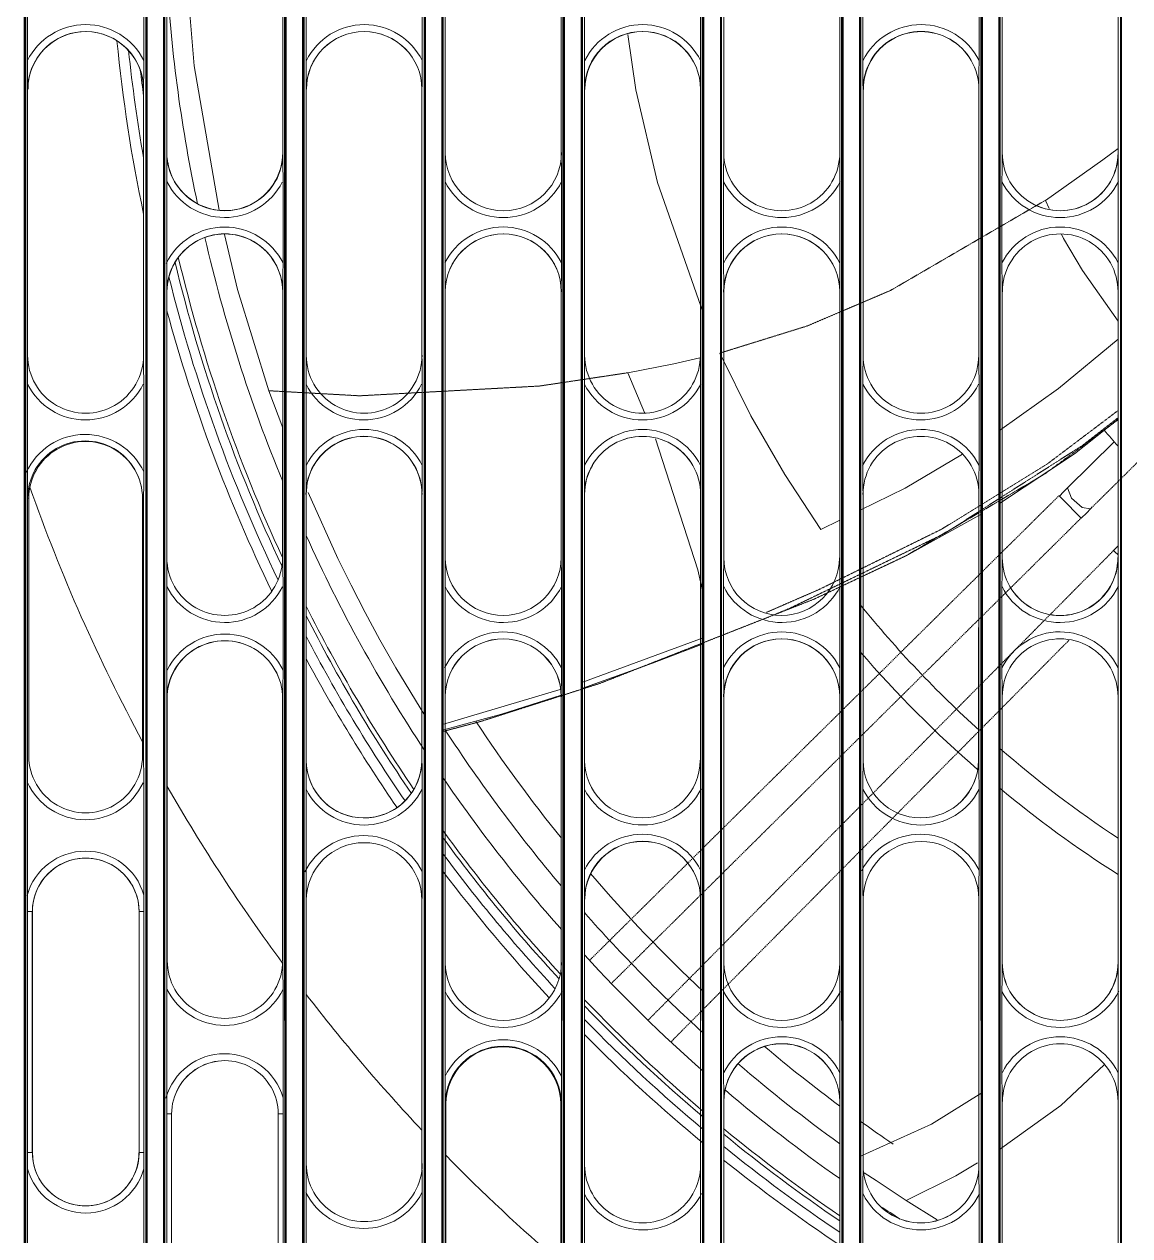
# Model space of a CAD drawing. Extents: x 43000 to 200282, y 3579 to 63943.
# Drawn here: x 113196.4 to 113545.5, y 34085.6 to 34468.3 of the extents above; entities that cross this region are included whole.
import ezdxf

# ---------------------------------------------------------------- set-up
doc = ezdxf.new("R2010")
doc.units = 0
doc.header["$MEASUREMENT"] = 0
doc.linetypes.add('PDF_IMPORT', pattern=[1, 0.8, -0.2])
doc.layers.get('0').update_dxf_attribs({"linetype": 'CONTINUOUS'})
doc.layers.add('PDF5_Geometry', color=7, linetype='CONTINUOUS')

# ---------------------------------------------------------------- blocks, each defined once
blk = doc.blocks.new('pohlad vonkajšia')
at = {"layer": 'PDF5_Geometry', "lineweight": 13}
for points in [[(16082.73, 2749.99), (16082.73, 2113.05), (16063.34, 2113.05), (16063.34, 2749.99)], [(16063.47, 2749.99), (16063.47, 2113.15), (16063.34, 2113.05)], [(16063.57, 2749.99), (16063.57, 2113.41), (16082.53, 2113.41)], [(16082.22, 2437.06), (16082.22, 2424.21), (16082.22, 2422.41), (16082.19, 2420.27), (16082.19, 2419.75), (16082.19, 2419.65), (16082.19, 2377.66), (16082.19, 2376.64), (16082.19, 2375.62), (16082.22, 2373.55), (16082.22, 2373.1), (16082.22, 2359.22), (16082.22, 2359.18), (16082.22, 2357.26), (16082.19, 2355.06), (16082.19, 2314.37), (16082.22, 2310.73), (16082.22, 2310.19), (16082.22, 2292.4), (16082.22, 2292.01), (16082.22, 2289.8), (16082.22, 2251.73), (16082.22, 2250.52), (16082.22, 2249.15), (16082.22, 2123.41)], [(16082.53, 2113.41), (16082.53, 2749.99)], [(16082.64, 2749.99), (16082.64, 2113.15), (16082.73, 2113.05)], [(16104.71, 2749.99), (16104.71, 2113.05), (16085.34, 2113.05), (16085.34, 2749.99)], [(16085.34, 2113.05), (16085.41, 2113.15), (16085.41, 2749.99)], [(16085.52, 2749.99), (16085.52, 2113.41)], [(16085.86, 2219.77), (16085.86, 2257.84), (16085.86, 2259), (16085.86, 2260.4), (16085.86, 2277.57), (16085.86, 2277.86), (16085.86, 2280.17), (16085.86, 2282.04), (16085.86, 2323.42), (16085.86, 2325.43), (16085.86, 2327.41), (16085.86, 2327.93), (16085.86, 2341.14), (16085.86, 2342.92), (16085.86, 2345.05), (16085.86, 2345.57), (16085.86, 2345.7), (16085.86, 2387.67), (16085.86, 2388.71), (16085.86, 2392.09), (16085.86, 2392.23), (16085.86, 2405.07), (16085.86, 2406.87), (16085.86, 2408.99), (16085.86, 2409.51), (16085.86, 2409.65), (16085.86, 2451.62)], [(16104.15, 2451.62), (16104.15, 2409.65), (16104.19, 2408.63), (16104.19, 2407.59), (16104.2, 2405.52), (16104.2, 2405.07), (16104.2, 2392.23), (16104.19, 2390.44), (16104.19, 2388.31), (16104.19, 2387.79), (16104.15, 2387.67), (16104.15, 2345.7), (16104.19, 2344.67), (16104.19, 2343.65), (16104.2, 2341.6), (16104.2, 2341.14), (16104.2, 2327.93), (16104.2, 2327.61), (16104.19, 2325.31), (16104.19, 2323.42), (16104.19, 2282.04), (16104.19, 2280.04), (16104.2, 2278.08), (16104.2, 2277.57), (16104.2, 2260.4), (16104.2, 2260.02), (16104.2, 2257.84), (16104.2, 2219.77)], [(16104.5, 2113.41), (16104.4, 2750.09)], [(16104.71, 2113.05), (16104.6, 2113.15), (16104.6, 2749.99)], [(16126.67, 2749.99), (16126.67, 2113.05), (16107.29, 2113.05), (16107.29, 2749.99)], [(16107.29, 2113.05), (16107.41, 2113.15), (16107.41, 2749.99)], [(16107.83, 2227.79), (16107.83, 2245.44), (16107.83, 2246.95), (16107.83, 2249.43), (16107.83, 2250), (16107.83, 2291.54), (16107.83, 2293.57), (16107.83, 2295.61), (16107.83, 2296.11), (16107.83, 2309.15), (16107.83, 2310.97), (16107.83, 2313.07), (16107.86, 2313.59), (16107.86, 2313.71), (16107.86, 2355.68), (16107.83, 2356.72), (16107.83, 2360.12), (16107.83, 2360.26), (16107.83, 2373.1), (16107.83, 2374.91), (16107.83, 2377.02), (16107.86, 2377.54), (16107.86, 2377.66), (16107.86, 2419.65), (16107.83, 2420.69), (16107.83, 2424.07), (16107.83, 2424.21), (16107.83, 2437.06)], [(16126.17, 2437.06), (16126.17, 2424.21), (16126.17, 2422.41), (16126.17, 2420.27), (16126.13, 2419.75), (16126.13, 2419.65), (16126.13, 2377.66), (16126.17, 2376.64), (16126.17, 2375.62), (16126.17, 2373.55), (16126.17, 2373.1), (16126.17, 2360.26), (16126.17, 2358.45), (16126.17, 2356.34), (16126.13, 2355.82), (16126.13, 2355.68), (16126.13, 2313.71), (16126.17, 2312.72), (16126.17, 2311.7), (16126.17, 2309.62), (16126.17, 2309.15), (16126.17, 2296.11), (16126.17, 2294.59), (16126.17, 2292.09), (16126.13, 2291.54), (16126.13, 2250), (16126.17, 2247.95), (16126.17, 2245.93), (16126.17, 2245.44), (16126.17, 2227.79)], [(16126.48, 2113.41), (16126.48, 2749.99)], [(16107.52, 2749.99), (16107.52, 2113.41)], [(16126.59, 2749.99), (16126.59, 2113.15), (16126.67, 2113.05)], [(16148.65, 2749.99), (16148.65, 2113.05), (16129.29, 2113.05), (16129.29, 2749.99)], [(16129.39, 2749.99), (16129.39, 2113.15), (16129.29, 2113.05)], [(16129.5, 2749.99), (16129.5, 2113.41)], [(16148.13, 2451.62), (16148.13, 2409.65), (16148.13, 2408.63), (16148.15, 2407.59), (16148.15, 2405.52), (16148.15, 2405.07), (16148.15, 2392.23), (16148.15, 2390.44), (16148.13, 2388.31), (16148.13, 2387.79), (16148.13, 2387.67), (16148.13, 2345.7), (16148.13, 2344.67), (16148.15, 2343.65), (16148.15, 2341.6), (16148.15, 2341.14), (16148.15, 2328.31), (16148.15, 2326.47), (16148.13, 2324.39), (16148.13, 2323.87), (16148.13, 2323.71), (16148.13, 2281.76), (16148.13, 2280.75), (16148.15, 2279.71), (16148.15, 2277.65), (16148.15, 2277.17), (16148.15, 2263.8), (16148.15, 2261.18), (16148.15, 2259.4), (16148.15, 2218.21)], [(16148.45, 2113.41), (16148.34, 2750.09)], [(16148.55, 2749.99), (16148.55, 2113.15), (16148.65, 2113.05)], [(16170.64, 2749.99), (16170.64, 2113.05), (16151.27, 2113.05), (16151.27, 2749.99)], [(16151.27, 2113.05), (16151.38, 2113.15), (16151.38, 2749.99)], [(16151.48, 2749.99), (16151.48, 2113.41), (16170.43, 2113.41)], [(16170.12, 2437.06), (16170.12, 2424.21), (16170.12, 2422.41), (16170.12, 2420.27), (16170.12, 2419.75), (16170.12, 2419.65), (16170.12, 2377.66), (16170.12, 2376.64), (16170.12, 2375.62), (16170.12, 2373.55), (16170.12, 2373.1), (16170.12, 2360.26), (16170.12, 2358.45), (16170.12, 2356.34), (16170.12, 2355.82), (16170.12, 2355.68), (16170.12, 2313.71), (16170.12, 2312.72), (16170.12, 2311.7), (16170.12, 2309.62), (16170.12, 2309.15), (16170.12, 2296.32), (16170.12, 2294.5), (16170.12, 2292.4), (16170.12, 2291.88), (16170.12, 2291.76), (16170.12, 2249.79), (16170.12, 2248.77), (16170.12, 2247.75), (16170.12, 2245.68), (16170.12, 2245.2), (16170.12, 2230.95)], [(16170.43, 2113.41), (16170.32, 2750.09)], [(16170.64, 2113.05), (16170.53, 2113.15), (16170.53, 2749.99)], [(16192.64, 2749.99), (16192.64, 2113.05), (16173.24, 2113.05), (16173.24, 2749.99)], [(16173.34, 2749.99), (16173.34, 2113.15), (16173.24, 2113.05)], [(16173.44, 2749.99), (16173.44, 2113.41), (16192.43, 2113.41)], [(16192.1, 2451.62), (16192.1, 2409.65), (16192.1, 2408.63), (16192.1, 2407.59), (16192.1, 2405.52), (16192.1, 2405.07), (16192.1, 2392.23), (16192.1, 2390.44), (16192.1, 2388.31), (16192.1, 2387.79), (16192.1, 2387.67), (16192.1, 2345.7), (16192.1, 2344.67), (16192.1, 2343.65), (16192.1, 2341.6), (16192.1, 2341.14), (16192.1, 2328.31), (16192.1, 2326.47), (16192.1, 2324.39), (16192.1, 2323.87), (16192.1, 2323.71), (16192.1, 2281.76), (16192.1, 2280.75), (16192.1, 2279.71), (16192.1, 2277.65), (16192.1, 2277.17), (16192.1, 2264.35), (16192.1, 2262.53), (16192.1, 2260.44), (16192.1, 2259.92), (16192.1, 2259.78), (16192.1, 2217.82)], [(16192.43, 2113.41), (16192.31, 2750.09)], [(16192.53, 2749.99), (16192.53, 2113.15), (16192.64, 2113.05)], [(16214.62, 2749.99), (16214.62, 2113.05), (16195.22, 2113.05), (16195.22, 2749.99)], [(16195.22, 2113.05), (16195.32, 2113.15), (16195.32, 2749.99)], [(16195.41, 2749.99), (16195.41, 2113.41), (16214.41, 2113.41)], [(16214.1, 2437.06), (16214.1, 2424.21), (16214.06, 2422.41), (16214.06, 2420.27), (16214.06, 2419.75), (16214.06, 2419.65), (16214.06, 2377.66), (16214.06, 2376.64), (16214.06, 2375.62), (16214.1, 2373.55), (16214.1, 2373.1), (16214.1, 2360.26), (16214.06, 2358.45), (16214.06, 2356.34), (16214.06, 2355.82), (16214.06, 2355.68), (16214.06, 2313.71), (16214.06, 2312.72), (16214.06, 2311.7), (16214.1, 2309.62), (16214.1, 2309.15), (16214.1, 2296.32), (16214.06, 2294.5), (16214.06, 2292.4), (16214.06, 2291.88), (16214.06, 2291.76), (16214.06, 2249.79), (16214.06, 2248.77), (16214.06, 2247.75), (16214.1, 2245.68), (16214.1, 2245.2), (16214.1, 2232.37)], [(16214.41, 2113.41), (16214.31, 2750.09)], [(16214.51, 2749.99), (16214.51, 2113.15), (16214.62, 2113.05)], [(16236.58, 2749.99), (16236.58, 2113.05), (16217.18, 2113.05), (16217.18, 2749.99)], [(16217.18, 2113.05), (16217.29, 2113.15), (16217.29, 2749.99)], [(16217.39, 2749.99), (16217.39, 2113.41), (16236.39, 2113.41)], [(16236.39, 2749.99), (16236.39, 2113.41)], [(16236.03, 2217.82), (16236.03, 2259.78), (16236.03, 2259.92), (16236.05, 2260.44), (16236.05, 2262.53), (16236.05, 2264.35), (16236.05, 2277.17), (16236.05, 2277.65), (16236.05, 2279.71), (16236.05, 2280.75), (16236.03, 2281.76), (16236.03, 2323.71), (16236.03, 2323.87), (16236.05, 2324.39), (16236.05, 2326.47), (16236.05, 2328.31), (16236.05, 2341.14), (16236.05, 2341.6), (16236.05, 2343.65), (16236.05, 2344.67), (16236.03, 2345.7), (16236.03, 2387.67), (16236.03, 2387.79), (16236.05, 2388.31), (16236.05, 2390.44), (16236.05, 2392.23), (16236.05, 2405.07), (16236.05, 2405.52), (16236.05, 2407.59), (16236.05, 2408.63), (16236.03, 2409.65), (16236.03, 2451.62)], [(16217.74, 2451.62), (16217.74, 2409.65), (16217.74, 2409.51), (16217.74, 2408.99), (16217.74, 2406.87), (16217.7, 2405.07), (16217.7, 2392.23), (16217.7, 2392.09), (16217.74, 2388.71), (16217.74, 2387.67), (16217.74, 2345.7), (16217.74, 2345.57), (16217.74, 2345.05), (16217.74, 2342.92), (16217.7, 2341.14), (16217.7, 2328.31), (16217.7, 2328.13), (16217.74, 2324.75), (16217.74, 2323.71), (16217.74, 2281.76), (16217.74, 2281.6), (16217.74, 2281.08), (16217.74, 2279), (16217.7, 2277.17), (16217.7, 2264.35), (16217.7, 2264.18), (16217.74, 2260.82), (16217.74, 2259.78), (16217.74, 2217.82)], [(16236.5, 2749.99), (16236.5, 2113.15), (16236.58, 2113.05)], [(16195.76, 2437.06), (16195.76, 2424.21), (16195.76, 2424.07), (16195.76, 2420.69), (16195.77, 2419.65), (16195.77, 2377.66), (16195.77, 2377.54), (16195.77, 2377.02), (16195.76, 2374.91), (16195.76, 2373.1), (16195.76, 2360.26), (16195.76, 2360.12), (16195.76, 2356.72), (16195.77, 2355.68), (16195.77, 2313.71), (16195.77, 2313.59), (16195.77, 2313.07), (16195.76, 2310.97), (16195.76, 2309.15), (16195.76, 2296.32), (16195.76, 2296.17), (16195.76, 2292.8), (16195.77, 2291.76), (16195.77, 2249.79), (16195.77, 2249.64), (16195.77, 2249.12), (16195.76, 2247.02), (16195.76, 2245.2), (16195.76, 2232.37)], [(16173.79, 2217.82), (16173.79, 2259.78), (16173.79, 2260.82), (16173.76, 2264.18), (16173.76, 2264.35), (16173.76, 2277.17), (16173.76, 2279), (16173.79, 2281.08), (16173.79, 2281.6), (16173.79, 2281.76), (16173.79, 2323.71), (16173.79, 2324.75), (16173.76, 2328.13), (16173.76, 2328.31), (16173.76, 2341.14), (16173.76, 2342.92), (16173.79, 2345.05), (16173.79, 2345.57), (16173.79, 2345.7), (16173.79, 2387.67), (16173.79, 2388.71), (16173.76, 2392.09), (16173.76, 2392.23), (16173.76, 2405.07), (16173.76, 2406.87), (16173.79, 2408.99), (16173.79, 2409.51), (16173.79, 2409.65), (16173.79, 2451.62)], [(16129.81, 2451.62), (16129.81, 2409.65), (16129.81, 2409.51), (16129.81, 2408.99), (16129.79, 2406.87), (16129.79, 2405.07), (16129.79, 2392.23), (16129.79, 2392.09), (16129.81, 2388.71), (16129.81, 2387.67), (16129.81, 2345.7), (16129.81, 2345.57), (16129.81, 2345.05), (16129.79, 2342.92), (16129.79, 2341.14), (16129.79, 2328.31), (16129.79, 2328.13), (16129.81, 2324.75), (16129.81, 2323.71), (16129.81, 2281.76), (16129.81, 2281.6), (16129.81, 2281.08), (16129.79, 2279), (16129.79, 2277.17), (16129.79, 2263.8), (16129.79, 2263.25), (16129.81, 2261.34), (16129.81, 2259.4), (16129.81, 2218.21)], [(16151.77, 2437.06), (16151.77, 2424.21), (16151.77, 2424.07), (16151.81, 2420.69), (16151.81, 2419.65), (16151.81, 2377.66), (16151.81, 2377.54), (16151.81, 2377.02), (16151.77, 2374.91), (16151.77, 2373.1), (16151.77, 2360.26), (16151.77, 2360.12), (16151.81, 2356.72), (16151.81, 2355.68), (16151.81, 2313.71), (16151.81, 2313.59), (16151.81, 2313.07), (16151.77, 2310.97), (16151.77, 2309.15), (16151.77, 2296.32), (16151.77, 2296.17), (16151.81, 2292.8), (16151.81, 2291.76), (16151.81, 2249.79), (16151.81, 2249.64), (16151.81, 2249.12), (16151.77, 2247.02), (16151.77, 2245.2), (16151.77, 2230.95)], [(16063.88, 2437.06), (16063.88, 2424.21), (16063.88, 2424.07), (16063.88, 2420.69), (16063.88, 2419.65), (16063.88, 2377.66), (16063.88, 2377.54), (16063.88, 2377.02), (16063.88, 2374.91), (16063.88, 2373.1), (16063.88, 2359.22), (16063.88, 2358.68), (16063.88, 2355.06), (16063.88, 2314.37), (16063.88, 2312.15), (16063.88, 2310.24), (16063.88, 2310.19), (16063.88, 2292.4), (16063.88, 2291), (16063.88, 2289.8), (16063.88, 2251.73), (16063.88, 2249.52), (16063.88, 2249.15), (16063.88, 2123.41)], [(16088.41, 2457.81), (16088.62, 2441.72), (16090.15, 2423.36), (16094.12, 2400.56)], [(16158.62, 2428.32), (16159.89, 2419.55), (16163.32, 2404.92), (16170.53, 2384.35)], [(16225.16, 2400.84), (16224.55, 2402.12), (16233.65, 2408.52), (16236.03, 2410.29)], [(16094.98, 2396.75), (16097.01, 2388.06), (16101.97, 2372.05), (16104.15, 2366.19)], [(16227.12, 2396.78), (16227.43, 2396.09), (16230.43, 2391.06), (16236.03, 2383.05)], [(16236.03, 2380.18), (16226.65, 2372.39), (16217.29, 2365.77)], [(16170.01, 2377.26), (16165.92, 2376.31), (16158.64, 2374.89), (16161.26, 2368.61)], [(16192.1, 2351.59), (16189.12, 2350.13), (16183.43, 2358.8), (16178.07, 2368.09), (16173.15, 2377.99)], [(16217.29, 2354.26), (16229.13, 2362.11), (16236.03, 2367.54)], [(16170.53, 2339.97), (16169.7, 2343.77), (16163.01, 2364.44)], [(16235.42, 2364), (16228.07, 2356.7), (16227.43, 2356.1), (16226.77, 2355.4)], [(16211.45, 2362.01), (16202.41, 2356.69), (16195.32, 2353.2)], [(16108.19, 2355.98), (16112.86, 2345.57), (16114.94, 2341.34), (16117.15, 2337.04), (16119.48, 2332.71), (16122.03, 2328.27), (16126.59, 2320.77)], [(16226.72, 2355.49), (16226.72, 2355.47), (16226.77, 2355.4), (16227.88, 2354.31), (16229.47, 2352.68), (16230.2, 2351.95), (16231.09, 2352.79), (16231.69, 2353.41), (16230.34, 2353.6), (16228.68, 2355.09), (16228.07, 2356.7)], [(16231.69, 2353.41), (16231.8, 2353.53), (16231.85, 2353.7)], [(16195.32, 2342.54), (16202.57, 2345.97), (16214.51, 2352.6)], [(16236.03, 2347.53), (16235.99, 2347.52), (16235.33, 2346.82), (16235.53, 2346.63), (16236.03, 2346.15)], [(16170.53, 2333.04), (16151.38, 2325.97)], [(16170.53, 2332.09), (16162.51, 2329.02), (16151.38, 2325.05)], [(16147.94, 2324.86), (16129.39, 2319.36)], [(16148.1, 2323.99), (16138.67, 2320.97), (16129.39, 2318.43)], [(16126.13, 2291.54), (16126.13, 2291.54)], [(16063.88, 2289.8), (16064.38, 2289.8), (16064.59, 2289.8), (16064.59, 2251.73), (16064.38, 2251.73), (16063.88, 2251.73)], [(16082.22, 2289.8), (16081.67, 2289.8), (16081.48, 2289.8), (16081.48, 2251.73), (16081.67, 2251.73), (16082.22, 2251.73)], [(16233.86, 2265.6), (16227.01, 2259.19), (16217.29, 2252.2)], [(16214.51, 2261.15), (16206.59, 2256.21), (16195.17, 2251.04)], [(16085.86, 2257.84), (16086.37, 2257.84), (16086.61, 2257.84), (16086.61, 2219.77), (16086.37, 2219.77), (16085.86, 2219.77)], [(16104.2, 2257.84), (16103.65, 2257.84), (16103.44, 2257.84), (16103.44, 2219.77), (16103.65, 2219.77), (16104.2, 2219.77)], [(16126.13, 2250), (16126.13, 2250)], [(16195.96, 2248.56), (16197.82, 2247.31), (16202.59, 2244.16)], [(16213.82, 2250.12), (16210.44, 2248.08), (16202.59, 2244.16), (16207.48, 2241.12)]]:
    blk.add_lwpolyline(points, dxfattribs=at)
for points in [[(16086, 2453.05, -0.924729), (16104.15, 2451.62), (16104.19, 2409.66, -1.00145), (16085.86, 2409.65), (16085.86, 2451.62, -0.999664), (16104.15, 2451.62, 0.999664), (16085.89, 2451.63)], [(16129.81, 2409.65, 0.999232), (16148.18, 2409.66, -0.999232), (16129.81, 2409.65), (16129.81, 2451.62, -0.997444), (16148.13, 2451.62), (16148.13, 2409.65)], [(16173.79, 2409.65, 1.000038), (16192.1, 2409.62, -1.000038), (16173.79, 2409.65), (16173.79, 2451.62, -0.998252), (16192.1, 2451.62), (16192.1, 2409.65)], [(16236.03, 2451.62, 1.000272), (16217.77, 2451.63, -1.000272), (16236.03, 2451.62), (16236.03, 2409.65, -1.002059), (16217.74, 2409.65, 1.002059), (16236.05, 2409.66)], [(16063.88, 2377.66, 1.000954), (16082.18, 2377.67, -1.000954), (16063.88, 2377.66), (16063.88, 2419.65, -0.923653), (16082.08, 2421.04)], [(16107.86, 2377.66, 1.001359), (16126.14, 2377.66, -1.001359), (16107.86, 2377.66), (16107.86, 2419.65, -0.999606), (16126.13, 2419.65), (16126.13, 2377.66)], [(16151.81, 2377.66, 1.000954), (16170.09, 2377.66, -1.000954), (16151.81, 2377.66), (16151.81, 2419.65, -0.999197), (16170.12, 2419.65), (16170.12, 2377.66)], [(16195.77, 2377.66, 1.001764), (16214.04, 2377.66, -1.001764), (16195.77, 2377.66), (16195.77, 2419.65, -1.000008), (16214.06, 2419.65), (16214.06, 2377.66)], [(16095.03, 2400.48, 0.413743), (16104.15, 2409.65, -1.00145), (16085.86, 2409.65)], [(16085.99, 2389.13, -0.924059), (16104.15, 2387.67), (16104.13, 2345.71, -1.000862), (16085.86, 2345.7), (16085.86, 2387.67, -1.001155), (16104.15, 2387.67, 1.001155), (16085.88, 2387.68)], [(16129.81, 2345.7, 0.998641), (16148.12, 2345.71, -0.998641), (16129.81, 2345.7), (16129.81, 2387.67, -0.998935), (16148.13, 2387.67), (16148.13, 2345.7)], [(16173.79, 2345.7, 0.999449), (16192.04, 2345.67, -0.999449), (16173.79, 2345.7), (16173.79, 2387.67, -0.999743), (16192.1, 2387.67), (16192.1, 2345.7)], [(16236.03, 2387.67, 1.001764), (16217.76, 2387.67, -1.001764), (16236.03, 2387.67), (16236.03, 2345.7, -1.00147), (16217.74, 2345.7, 1.00147), (16235.99, 2345.7)], [(16085.86, 2345.7, 1.000862), (16104.13, 2345.71, -0.050361), (16087.67, 2393.13)], [(16064.06, 2355.05, -1.000617), (16082.01, 2355.06), (16082.19, 2314.37), (16082.07, 2314.37), (16082.01, 2314.37), (16082.01, 2355.06), (16082.07, 2355.06), (16082.01, 2355.06, 1.000617), (16063.88, 2355.06), (16064.02, 2355.06), (16064.07, 2355.06), (16064.07, 2314.37), (16064.02, 2314.37), (16064.07, 2314.37), (16064.06, 2355.05)], [(16107.86, 2313.71, 0.999573), (16126.11, 2313.71, -0.999573), (16107.86, 2313.71), (16107.86, 2355.68, -1.001617), (16126.13, 2355.68), (16126.13, 2313.71, -0.921619), (16107.98, 2312.24)], [(16151.81, 2313.71, 0.999165), (16170.05, 2313.7, -0.999165), (16151.81, 2313.71), (16151.81, 2355.68, -1.001214), (16170.12, 2355.68), (16170.12, 2313.71)], [(16214.06, 2355.68, 1.002023), (16195.75, 2355.67, -1.002023), (16214.06, 2355.68), (16214, 2313.7, -0.999976), (16195.77, 2313.71), (16195.77, 2355.68)], [(16085.9, 2323.42, -1.001696), (16104.14, 2323.42), (16104.19, 2282.04), (16104.15, 2282.04), (16104.14, 2282.04), (16104.14, 2323.42), (16104.15, 2323.42), (16104.14, 2323.42, 1.001696), (16085.86, 2323.42), (16085.9, 2323.42), (16085.92, 2323.42), (16085.92, 2282.04), (16085.9, 2282.04), (16085.92, 2282.04), (16085.9, 2323.42)], [(16129.81, 2281.76, 0.997688), (16148.17, 2281.77, -0.997688), (16129.81, 2281.76), (16129.81, 2323.71, -0.997744), (16148.13, 2323.71), (16148.13, 2281.76)], [(16173.79, 2281.76, 0.998495), (16192.1, 2281.73, -0.998495), (16173.79, 2281.76), (16173.79, 2323.71, -0.998551), (16192.1, 2323.71), (16192.1, 2281.76)], [(16236.03, 2323.71, 1.00057), (16217.74, 2323.72, -1.00057), (16236.03, 2323.71), (16236.03, 2281.76, -1.000514), (16217.74, 2281.76, 1.000514), (16236.04, 2281.77)], [(16107.86, 2250, 1.001633), (16126.17, 2250, -1.001633), (16107.86, 2250), (16107.86, 2291.54, -0.999868), (16126.13, 2291.54, 0.999868), (16107.86, 2291.54)], [(16151.81, 2249.79, 1.001226), (16170.12, 2249.79, -1.001226), (16151.81, 2249.79), (16151.81, 2291.76, -0.997968), (16170.12, 2291.76), (16170.12, 2249.79)], [(16214.06, 2291.76, 0.998778), (16195.8, 2291.76, -0.998778), (16214.06, 2291.76), (16214.07, 2249.79, -1.002035), (16195.77, 2249.79), (16195.77, 2291.76)], [(16129.9, 2259.4), (16129.81, 2218.21), (16129.9, 2218.21), (16129.9, 2259.4), (16129.81, 2259.4, -0.99773), (16148.15, 2259.4), (16148.08, 2259.4), (16148.05, 2259.4), (16148.05, 2218.21), (16148.08, 2218.21), (16148.05, 2218.21), (16148.05, 2259.4, 0.99773), (16129.9, 2259.4)], [(16173.79, 2217.82, 1.000038), (16192.1, 2217.8, -1.000038), (16173.79, 2217.82), (16173.79, 2259.78, -0.999445), (16192.1, 2259.78), (16192.1, 2217.82)], [(16236.03, 2259.78, 1.001467), (16217.79, 2259.79, -1.001467), (16236.03, 2259.78), (16236.03, 2217.82, -1.002059), (16217.74, 2217.82, 1.002059), (16236.05, 2217.83, -0.021814), (16217.29, 2226.6)], [(16086.61, 2219.77, 1.000754), (16103.46, 2219.75, -1.000754), (16086.61, 2219.77), (16086.61, 2257.84, -1.000113), (16103.44, 2257.84), (16103.44, 2219.77)]]:
    blk.add_lwpolyline(points, format="xyb", dxfattribs=at)
for points in [[(16217.74, 2451.62), (16217.74, 2409.65)], [(16082.19, 2419.65), (16082.19, 2377.66)], [(16217.74, 2387.67), (16217.74, 2345.7)], [(16217.74, 2323.71), (16217.74, 2281.76)], [(16107.83, 2291.54), (16107.86, 2291.54), (16107.86, 2250), (16107.83, 2250)], [(16126.13, 2250), (16126.13, 2291.54)], [(16217.74, 2259.78), (16217.74, 2217.82)]]:
    blk.add_lwpolyline(points, close=True, dxfattribs=at)
for points in [[(16082.19, 2419.65, 0.999197), (16063.94, 2419.66, -0.999197)], [(16064.07, 2314.37, 1.000617), (16082.01, 2314.36, -1.000617)], [(16064.63, 2251.73), (16064.63, 2289.8, -0.999795), (16081.48, 2289.8), (16081.48, 2251.73, -0.998497)], [(16085.92, 2282.04, 1.000198), (16104.15, 2282.04, -1.000198)]]:
    blk.add_lwpolyline(points, format="xyb", close=True, dxfattribs=at)
at = {"layer": 'PDF5_Geometry', "linetype": 'PDF_IMPORT', "lineweight": 13, "ltscale": 0.038446}
blk.add_lwpolyline([(16231.69, 2353.41), (16247.31, 2368.89), (16273.28, 2394.62), (16285.71, 2406.94), (16288.52, 2409.73)], dxfattribs=at)
at = {"layer": 'PDF5_Geometry', "linetype": 'PDF_IMPORT', "lineweight": 13, "ltscale": 0.0329}
blk.add_lwpolyline([(16173.15, 2377.99), (16186.98, 2382.29), (16200.11, 2387.89), (16224.55, 2402.12)], dxfattribs=at)
at = {"layer": 'PDF5_Geometry', "linetype": 'PDF_IMPORT', "lineweight": 13, "ltscale": 0.016578}
blk.add_lwpolyline([(16158.64, 2374.89), (16144.67, 2372.79), (16116.29, 2371.25), (16101.97, 2372.05)], dxfattribs=at)
at = {"layer": 'PDF5_Geometry', "linetype": 'PDF_IMPORT', "lineweight": 13, "ltscale": 0.031536}
blk.add_lwpolyline([(16235.98, 2368.89), (16224.9, 2360.52), (16208.2, 2350.2), (16188.91, 2340.7), (16180.5, 2337.04)], dxfattribs=at)
at = {"layer": 'PDF5_Geometry', "linetype": 'PDF_IMPORT', "lineweight": 13, "ltscale": 0.019177}
blk.add_lwpolyline([(16129.39, 2318.22), (16135.55, 2319.86), (16154.31, 2325.86), (16188.09, 2339.16), (16202.59, 2346.01), (16224.4, 2358.87), (16236.03, 2367.47)], dxfattribs=at)
at = {"layer": 'PDF5_Geometry', "linetype": 'PDF_IMPORT', "lineweight": 13, "ltscale": 0.015908}
blk.add_lwpolyline([(16236.03, 2367.78), (16230.5, 2363.48), (16208.57, 2349.47), (16184.04, 2337.62), (16181.87, 2336.73)], dxfattribs=at)
at = {"layer": 'PDF5_Geometry', "linetype": 'PDF_IMPORT', "lineweight": 13, "ltscale": 0.059938}
for points in [[(16226.72, 2355.49), (16152.57, 2282.07)], [(16156.02, 2278.43), (16230.2, 2351.95)]]:
    blk.add_lwpolyline(points, dxfattribs=at)
at = {"layer": 'PDF5_Geometry', "linetype": 'PDF_IMPORT', "lineweight": 13, "ltscale": 0.060467}
blk.add_lwpolyline([(16235.33, 2346.82), (16161.81, 2272.62)], dxfattribs=at)
at = {"layer": 'PDF5_Geometry', "linetype": 'PDF_IMPORT', "lineweight": 13, "ltscale": 0.056931}
blk.add_lwpolyline([(16165.44, 2269.21), (16228.38, 2332.75)], dxfattribs=at)
at = {"layer": 'PDF5_Geometry', "lineweight": 13}
for centre, radius, start, end in [((16325.52, 2451.65), 240.1, 183.4842, 192.0386), ((16073.04, 2419.61), 10.27, 26.6057, 153.583), ((16117.03, 2419.68), 10.19, 26.2458, 153.6095), ((16117.01, 2419.65), 9.12, 0.0226, 179.9774), ((16160.99, 2419.64), 9.13, 0.0694, 179.9774), ((16160.98, 2419.7), 10.18, 26.1792, 153.6095), ((16204.93, 2419.65), 10.23, 26.3789, 153.7452), ((16204.94, 2419.65), 9.12, 0.0226, 180.0235), ((16323.97, 2451.02), 247.12, 185.5013, 191.9256), ((16330.89, 2452.27), 252.47, 186.0212, 189.9111), ((16429.63, 2465.2), 350.55, 186.9711, 187.6396), ((16094.99, 2409.59), 10.18, 206.3151, 333.2709), ((16138.98, 2409.69), 10.29, 206.6705, 333.3388), ((16182.96, 2409.7), 10.3, 206.715, 333.3388), ((16226.89, 2409.68), 10.28, 206.6484, 333.4747), ((16094.99, 2387.6), 10.31, 26.6623, 153.7051), ((16138.95, 2387.62), 10.3, 26.5956, 153.411), ((16182.93, 2387.67), 10.24, 26.3955, 153.5013), ((16226.88, 2387.67), 10.24, 26.3955, 90.0036), ((16332.63, 2451.83), 247.1, 193.004, 202.3899), ((16138.98, 2387.66), 9.16, 0.0148, 179.8927), ((16182.93, 2387.65), 9.17, 0.1073, 180.0778), ((16330.18, 2450.79), 249.96, 193.5288, 205.2171), ((16327.79, 2450.04), 248.95, 193.9453, 205.6879), ((16328.48, 2450.09), 251.27, 195.0868, 205.8976), ((16073.01, 2377.63), 10.19, 206.3403, 333.4465), ((16116.96, 2377.63), 10.19, 206.3403, 333.4465), ((16160.96, 2377.7), 10.27, 206.6065, 333.4465), ((16204.89, 2377.63), 10.19, 206.3403, 333.3787), ((16072.96, 2354.95), 10.2, 24.7558, 155.7345), ((16117.01, 2355.69), 10.24, 26.513, 153.4509), ((16160.96, 2355.71), 10.22, 26.4464, 153.4509), ((16204.91, 2355.65), 10.28, 26.6463, 153.5866), ((16436.44, 2542.28), 268.69, 221.0556, 221.7654), ((16116.98, 2355.7), 9.16, 359.9074, 180.0926), ((16160.95, 2355.69), 9.16, 359.9536, 180.0926), ((16330.51, 2450.54), 282.28, 199.3895, 208.3248), ((16328.91, 2448.83), 242.47, 204.2668, 213.4442), ((16094.99, 2345.62), 10.17, 206.1531, 333.5417), ((16138.98, 2345.72), 10.27, 206.5086, 333.6095), ((16182.96, 2345.73), 10.28, 206.5531, 333.6095), ((16226.89, 2345.71), 10.26, 206.4865, 333.7452), ((16330.85, 2447.84), 174.28, 218.9536, 227.9695), ((16333.56, 2451.23), 252.5, 206.6354, 214.2568), ((16330.46, 2449.29), 249.53, 206.8668, 214.3604), ((16095.05, 2323.44), 10.19, 26.1281, 153.7592), ((16331.86, 2450), 252.59, 207.5222, 214.4053), ((16138.92, 2323.63), 10.34, 26.8677, 153.138), ((16138.97, 2323.7), 9.17, 0.0832, 179.8243), ((16182.91, 2323.69), 10.28, 26.6674, 153.2282), ((16182.92, 2323.69), 9.18, 0.1757, 180.0095), ((16226.85, 2323.69), 10.28, 26.6674, 89.8904), ((16332.46, 2449.12), 181.11, 220.7821, 229.1118), ((16333.07, 2451.2), 255.9, 208.3334, 214.5087), ((16324.73, 2444.77), 227.46, 213.3374, 219.0765), ((16335.92, 2452.6), 245.91, 213.0571, 220.2037), ((16329.98, 2444.39), 171.1, 228.817, 236.6991), ((16204.89, 2313.71), 9.12, 179.9783, 359.9755), ((16073, 2314.3), 10.01, 204.2625, 335.3588), ((16331.93, 2450.26), 283.4, 209.7648, 216.5074), ((16333.91, 2450.97), 247.81, 214.3841, 221.4402), ((16117, 2313.7), 10.24, 206.3983, 333.4984), ((16160.99, 2313.78), 10.31, 206.6651, 333.4984), ((16204.93, 2313.7), 10.24, 206.3983, 333.4305), ((16333.29, 2448.59), 181.24, 230.2052, 237.5449), ((16116.93, 2291.45), 10.35, 26.7936, 153.5013), ((16332.8, 2449.98), 251.15, 215.8988, 222.6034), ((16160.96, 2291.74), 10.27, 90.0996, 153.5013), ((16204.85, 2291.65), 10.36, 26.8168, 153.6371), ((16328.53, 2446.69), 246.43, 216.0916, 222.8247), ((16160.98, 2291.74), 9.14, 0.1399, 179.9068), ((16073.02, 2289.76), 9.58, 16.0097, 164.2777), ((16073.05, 2289.81), 8.42, 359.9865, 180.1644), ((16323.39, 2442.07), 241.03, 216.4034, 223.0062), ((16330.34, 2447.93), 251.78, 217.0495, 223.0081), ((16330.43, 2447.58), 233.68, 220.5006, 226.8325), ((16330.47, 2447.28), 238.3, 221.4203, 227.8432), ((16328.16, 2444.33), 239.07, 222.4726, 228.7603), ((16095.05, 2282.04), 10.22, 205.9973, 333.7721), ((16139, 2281.82), 10.32, 206.7819, 333.3395), ((16182.98, 2281.83), 10.33, 206.8266, 333.3395), ((16226.91, 2281.81), 10.31, 206.7599, 333.4754), ((16329.51, 2447.07), 279.55, 217.5443, 223.3212), ((16329.38, 2445.51), 245.57, 223.6898, 229.6957), ((16325.29, 2441.39), 240.45, 223.8283, 229.9482), ((16330.83, 2446.93), 249.77, 224.215, 230.0761), ((16138.97, 2259.35), 10.2, 25.8412, 154.1797), ((16331.65, 2447.77), 252.62, 224.5977, 230.3719), ((16182.95, 2259.8), 10.22, 26.4493, 153.4465), ((16226.89, 2259.8), 10.22, 26.4493, 153.311), ((16094.97, 2257.74), 9.61, 16.0635, 164.2451), ((16182.94, 2259.76), 9.16, 0.1245, 180.0609), ((16344.28, 2463.19), 254.61, 229.8774, 233.2936), ((16095.03, 2257.83), 8.42, 0.0564, 180.0694), ((16331.9, 2447.22), 239.2, 229.3301, 234.2311), ((16329.54, 2444.1), 239.78, 229.5516, 235.0256), ((16300.83, 2402.13), 179.66, 234.0381, 236.0551), ((16335.53, 2452.06), 254.56, 230.5425, 235.7004), ((16326.45, 2439.6), 239.83, 230.4666, 235.9308), ((16327.73, 2441.5), 243.61, 230.8106, 236.1646), ((16073.04, 2251.72), 8.41, 179.91, 359.939), ((16329.78, 2446.05), 279.05, 224.2486, 229.3623), ((16346.04, 2466.32), 276.11, 231.3927, 236.1091), ((16073.03, 2251.74), 9.55, 270.1593, 344.303), ((16204.92, 2249.77), 9.15, 179.8603, 0.0933), ((16116.98, 2249.96), 10.21, 206.2895, 333.4998), ((16161.01, 2249.89), 10.36, 206.9337, 333.4473), ((16204.95, 2249.81), 10.28, 206.6667, 333.3795), ((16038.48, 1989.31), 300.14, 57.0756, 57.7824)]:
    blk.add_arc(centre, radius, start, end, dxfattribs=at)
for points in [[(16126.13, 2419.65), (16126.13, 2419.65), (16126.13, 2419.67), (16126.13, 2419.69)], [(16170.12, 2419.65), (16170.12, 2419.65), (16170.12, 2419.67), (16170.12, 2419.69)], [(16214.06, 2419.65), (16214.06, 2419.65), (16214.06, 2419.67), (16214.06, 2419.69)], [(16086, 2408.14), (16086.71, 2403.68), (16090.6, 2400.53), (16095.03, 2400.48)], [(16226.87, 2397.91), (16222.89, 2397.91), (16219.45, 2395.62), (16217.7, 2392.23)], [(16148.13, 2387.67), (16148.13, 2387.67), (16148.13, 2387.68), (16148.13, 2387.7)], [(16192.1, 2387.67), (16192.1, 2387.67), (16192.1, 2387.68), (16192.1, 2387.7)], [(16236.03, 2387.67), (16236.03, 2387.67), (16236.03, 2387.68), (16236.03, 2387.7)], [(16126.13, 2355.68), (16126.13, 2355.7), (16126.13, 2355.72), (16126.13, 2355.75)], [(16170.12, 2355.68), (16170.12, 2355.7), (16170.12, 2355.72), (16170.12, 2355.75)], [(16214.06, 2355.68), (16214.06, 2355.7), (16214.06, 2355.72), (16214.06, 2355.75)], [(16226.87, 2333.98), (16222.89, 2333.98), (16219.45, 2331.67), (16217.7, 2328.31)], [(16148.13, 2323.71), (16148.13, 2323.73), (16148.13, 2323.77), (16148.13, 2323.78)], [(16192.1, 2323.71), (16192.1, 2323.73), (16192.1, 2323.77), (16192.1, 2323.78)], [(16236.03, 2323.71), (16236.03, 2323.73), (16236.03, 2323.77), (16236.03, 2323.78)], [(16170.12, 2296.32), (16168.35, 2299.89), (16164.76, 2301.96), (16160.95, 2302.01)], [(16170.12, 2291.76), (16170.12, 2291.78), (16170.12, 2291.8), (16170.12, 2291.8)], [(16214.06, 2291.76), (16214.06, 2291.78), (16214.06, 2291.8), (16214.06, 2291.8)], [(16192.1, 2259.78), (16192.1, 2259.8), (16192.1, 2259.81), (16192.1, 2259.81)], [(16236.03, 2259.78), (16236.03, 2259.8), (16236.03, 2259.81), (16236.03, 2259.81)], [(16063.88, 2249.15), (16065.04, 2244.96), (16068.82, 2242.23), (16073.05, 2242.18)]]:
    blk.add_open_spline(points, degree=3, dxfattribs=at)

msp = doc.modelspace()

# ---------------------------------------------------------------- block references
at = {"xscale": 2, "yscale": 2, "zscale": 2}
msp.add_blockref('pohlad vonkajšia', (81069.71, 29608.42, -0.77), dxfattribs=at)

doc.saveas('drawing.dxf')
